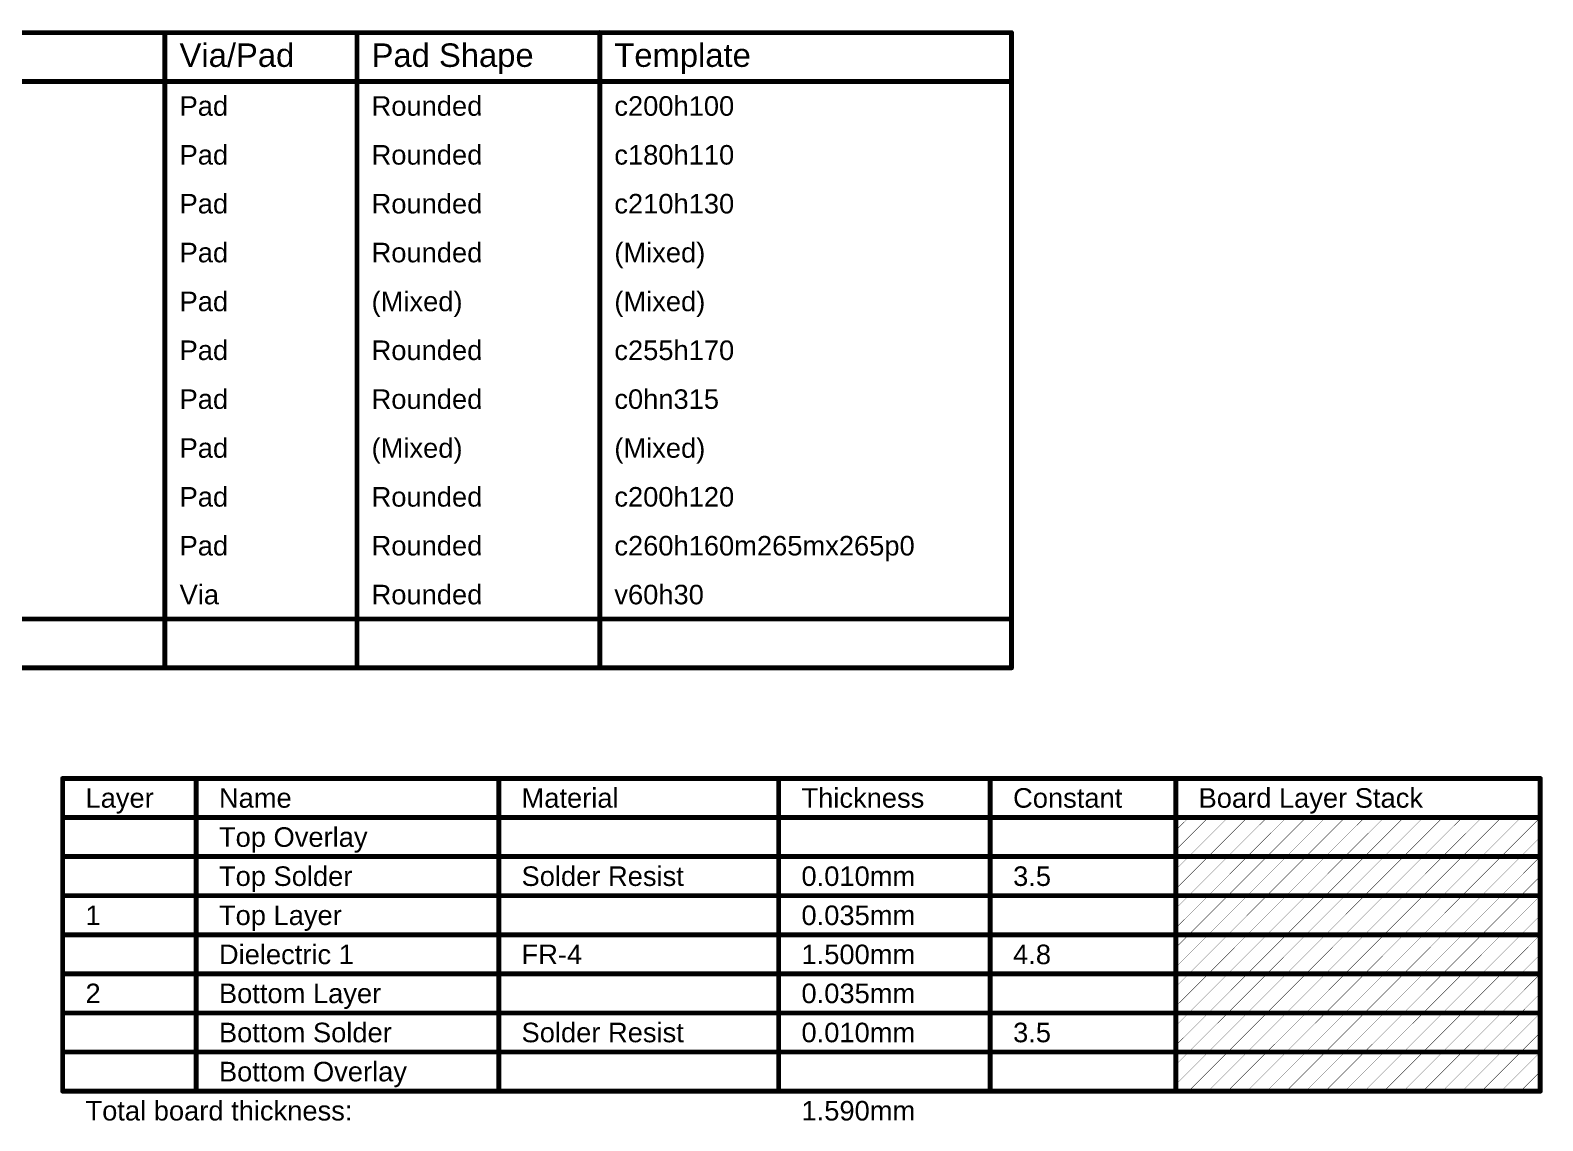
# Model space of a CAD drawing. Header units: inches. Extents: x 29 to 267, y 155 to 337.
# Drawn here: x 148.7 to 266.7, y 251.7 to 336.8 of the extents above; entities that cross this region are included whole.
import ezdxf

# ---------------------------------------------------------------- set-up
doc = ezdxf.new("R2010")
doc.units = ezdxf.units.IN
doc.layers.add('Drill Drawing', color=1, linetype='Continuous')
doc.layers.add('Fabrication', color=76, linetype='Continuous')
doc.styles.add('Arial', font='', dxfattribs={"height": 0.2})
doc.styles.get('Arial').set_extended_font_data('Arial')

msp = doc.modelspace()

# ---------------------------------------------------------------- linework, layer by layer
at = {"layer": 'Drill Drawing', "const_width": 0.381}
for points in [[(31.69, 336.58), (225.23, 336.58)], [(159.18, 287.05), (159.18, 336.58)], [(174.17, 287.05), (174.17, 336.58)], [(193.11, 287.05), (193.11, 336.58)], [(225.23, 287.05), (225.23, 336.58)], [(31.69, 332.77), (225.23, 332.77)], [(31.69, 290.86), (225.23, 290.86)], [(31.69, 287.05), (225.23, 287.05)]]:
    msp.add_lwpolyline(points, dxfattribs=at)
at = {"layer": 'Drill Drawing', "const_width": 0.191}
for points in [[(159.09, 336.58, 1), (159.28, 336.58, 1)], [(174.07, 336.58, 1), (174.26, 336.58, 1)], [(193.01, 336.58, 1), (193.21, 336.58, 1)], [(225.14, 336.58, 1), (225.33, 336.58, 1)], [(225.14, 336.58, 1), (225.33, 336.58, 1)], [(225.14, 332.77, 1), (225.33, 332.77, 1)], [(225.14, 290.86, 1), (225.33, 290.86, 1)], [(159.09, 287.05, 1), (159.28, 287.05, 1)], [(174.07, 287.05, 1), (174.26, 287.05, 1)], [(193.01, 287.05, 1), (193.21, 287.05, 1)], [(225.14, 287.05, 1), (225.33, 287.05, 1)], [(225.14, 287.05, 1), (225.33, 287.05, 1)]]:
    msp.add_lwpolyline(points, format="xyb", close=True, dxfattribs=at)
at = {"layer": 'Fabrication'}
for points, const_width in [([(151.21, 278.42), (266.49, 278.42)], 0.381), ([(151.21, 254.04), (151.21, 278.42)], 0.381), ([(161.62, 254.04), (161.62, 278.42)], 0.381), ([(185.24, 254.04), (185.24, 278.42)], 0.381), ([(207.07, 254.04), (207.07, 278.42)], 0.381), ([(223.58, 254.04), (223.58, 278.42)], 0.381), ([(238.05, 254.04), (238.05, 278.42)], 0.381), ([(266.49, 254.04), (266.49, 278.42)], 0.381), ([(151.21, 275.37), (266.49, 275.37)], 0.381), ([(238.05, 272.84), (240.59, 275.37)], 0.0254), ([(238.05, 274.37), (239.06, 275.37)], 0.0254), ([(239.06, 272.33), (242.11, 275.37)], 0.0254), ([(240.59, 272.33), (243.63, 275.37)], 0.0254), ([(242.11, 272.33), (245.16, 275.37)], 0.0254), ([(243.63, 272.33), (246.68, 275.37)], 0.0254), ([(245.16, 272.33), (248.21, 275.37)], 0.0254), ([(246.68, 272.33), (249.73, 275.37)], 0.0254), ([(248.21, 272.33), (251.25, 275.37)], 0.0254), ([(249.73, 272.33), (252.78, 275.37)], 0.0254), ([(251.25, 272.33), (254.3, 275.37)], 0.0254), ([(252.78, 272.33), (255.83, 275.37)], 0.0254), ([(254.3, 272.33), (257.35, 275.37)], 0.0254), ([(255.83, 272.33), (258.87, 275.37)], 0.0254), ([(257.35, 272.33), (260.4, 275.37)], 0.0254), ([(258.87, 272.33), (261.92, 275.37)], 0.0254), ([(260.4, 272.33), (263.45, 275.37)], 0.0254), ([(261.92, 272.33), (264.97, 275.37)], 0.0254), ([(263.45, 272.33), (266.49, 275.37)], 0.0254), ([(264.97, 272.33), (266.49, 273.85)], 0.0254), ([(151.21, 272.33), (161.62, 272.33)], 0.381), ([(161.62, 272.33), (185.24, 272.33)], 0.381), ([(185.24, 272.33), (207.07, 272.33)], 0.381), ([(207.07, 272.33), (223.58, 272.33)], 0.381), ([(223.58, 272.33), (238.05, 272.33)], 0.381), ([(238.05, 272.33), (266.49, 272.33)], 0.381), ([(238.05, 269.79), (240.59, 272.33)], 0.0254), ([(238.05, 271.32), (239.06, 272.33)], 0.0254), ([(239.06, 269.28), (242.11, 272.33)], 0.0254), ([(240.59, 269.28), (243.63, 272.33)], 0.0254), ([(242.11, 269.28), (245.16, 272.33)], 0.0254), ([(243.63, 269.28), (246.68, 272.33)], 0.0254), ([(245.16, 269.28), (248.21, 272.33)], 0.0254), ([(246.68, 269.28), (249.73, 272.33)], 0.0254), ([(248.21, 269.28), (251.25, 272.33)], 0.0254), ([(249.73, 269.28), (252.78, 272.33)], 0.0254), ([(251.25, 269.28), (254.3, 272.33)], 0.0254), ([(252.78, 269.28), (255.83, 272.33)], 0.0254), ([(254.3, 269.28), (257.35, 272.33)], 0.0254), ([(255.83, 269.28), (258.87, 272.33)], 0.0254), ([(257.35, 269.28), (260.4, 272.33)], 0.0254), ([(258.87, 269.28), (261.92, 272.33)], 0.0254), ([(260.4, 269.28), (263.45, 272.33)], 0.0254), ([(261.92, 269.28), (264.97, 272.33)], 0.0254), ([(263.45, 269.28), (266.49, 272.33)], 0.0254), ([(264.97, 269.28), (266.49, 270.8)], 0.0254), ([(151.21, 269.28), (161.62, 269.28)], 0.381), ([(161.62, 269.28), (185.24, 269.28)], 0.381), ([(185.24, 269.28), (207.07, 269.28)], 0.381), ([(207.07, 269.28), (223.58, 269.28)], 0.381), ([(223.58, 269.28), (238.05, 269.28)], 0.381), ([(238.05, 269.28), (266.49, 269.28)], 0.381), ([(238.05, 266.75), (240.59, 269.28)], 0.0254), ([(238.05, 268.27), (239.06, 269.28)], 0.0254), ([(239.06, 266.23), (242.11, 269.28)], 0.0254), ([(240.59, 266.23), (243.63, 269.28)], 0.0254), ([(242.11, 266.23), (245.16, 269.28)], 0.0254), ([(243.63, 266.23), (246.68, 269.28)], 0.0254), ([(245.16, 266.23), (248.21, 269.28)], 0.0254), ([(246.68, 266.23), (249.73, 269.28)], 0.0254), ([(248.21, 266.23), (251.25, 269.28)], 0.0254), ([(249.73, 266.23), (252.78, 269.28)], 0.0254), ([(251.25, 266.23), (254.3, 269.28)], 0.0254), ([(252.78, 266.23), (255.83, 269.28)], 0.0254), ([(254.3, 266.23), (257.35, 269.28)], 0.0254), ([(255.83, 266.23), (258.87, 269.28)], 0.0254), ([(257.35, 266.23), (260.4, 269.28)], 0.0254), ([(258.87, 266.23), (261.92, 269.28)], 0.0254), ([(260.4, 266.23), (263.45, 269.28)], 0.0254), ([(261.92, 266.23), (264.97, 269.28)], 0.0254), ([(263.45, 266.23), (266.49, 269.28)], 0.0254), ([(264.97, 266.23), (266.49, 267.75)], 0.0254), ([(151.21, 266.23), (161.62, 266.23)], 0.381), ([(161.62, 266.23), (185.24, 266.23)], 0.381), ([(185.24, 266.23), (207.07, 266.23)], 0.381), ([(207.07, 266.23), (223.58, 266.23)], 0.381), ([(223.58, 266.23), (238.05, 266.23)], 0.381), ([(238.05, 266.23), (266.49, 266.23)], 0.381), ([(238.05, 263.7), (240.59, 266.23)], 0.0254), ([(238.05, 265.22), (239.06, 266.23)], 0.0254), ([(239.06, 263.18), (242.11, 266.23)], 0.0254), ([(240.59, 263.18), (243.63, 266.23)], 0.0254), ([(242.11, 263.18), (245.16, 266.23)], 0.0254), ([(243.63, 263.18), (246.68, 266.23)], 0.0254), ([(245.16, 263.18), (248.21, 266.23)], 0.0254), ([(246.68, 263.18), (249.73, 266.23)], 0.0254), ([(248.21, 263.18), (251.25, 266.23)], 0.0254), ([(249.73, 263.18), (252.78, 266.23)], 0.0254), ([(251.25, 263.18), (254.3, 266.23)], 0.0254), ([(252.78, 263.18), (255.83, 266.23)], 0.0254), ([(254.3, 263.18), (257.35, 266.23)], 0.0254), ([(255.83, 263.18), (258.87, 266.23)], 0.0254), ([(257.35, 263.18), (260.4, 266.23)], 0.0254), ([(258.87, 263.18), (261.92, 266.23)], 0.0254), ([(260.4, 263.18), (263.45, 266.23)], 0.0254), ([(261.92, 263.18), (264.97, 266.23)], 0.0254), ([(263.45, 263.18), (266.49, 266.23)], 0.0254), ([(264.97, 263.18), (266.49, 264.71)], 0.0254), ([(151.21, 263.18), (161.62, 263.18)], 0.381), ([(161.62, 263.18), (185.24, 263.18)], 0.381), ([(185.24, 263.18), (207.07, 263.18)], 0.381), ([(207.07, 263.18), (223.58, 263.18)], 0.381), ([(223.58, 263.18), (238.05, 263.18)], 0.381), ([(238.05, 263.18), (266.49, 263.18)], 0.381), ([(238.05, 260.65), (240.59, 263.18)], 0.0254), ([(238.05, 262.17), (239.06, 263.18)], 0.0254), ([(239.06, 260.13), (242.11, 263.18)], 0.0254), ([(240.59, 260.13), (243.63, 263.18)], 0.0254), ([(242.11, 260.13), (245.16, 263.18)], 0.0254), ([(243.63, 260.13), (246.68, 263.18)], 0.0254), ([(245.16, 260.13), (248.21, 263.18)], 0.0254), ([(246.68, 260.13), (249.73, 263.18)], 0.0254), ([(248.21, 260.13), (251.25, 263.18)], 0.0254), ([(249.73, 260.13), (252.78, 263.18)], 0.0254), ([(251.25, 260.13), (254.3, 263.18)], 0.0254), ([(252.78, 260.13), (255.83, 263.18)], 0.0254), ([(254.3, 260.13), (257.35, 263.18)], 0.0254), ([(255.83, 260.13), (258.87, 263.18)], 0.0254), ([(257.35, 260.13), (260.4, 263.18)], 0.0254), ([(258.87, 260.13), (261.92, 263.18)], 0.0254), ([(260.4, 260.13), (263.45, 263.18)], 0.0254), ([(261.92, 260.13), (264.97, 263.18)], 0.0254), ([(263.45, 260.13), (266.49, 263.18)], 0.0254), ([(264.97, 260.13), (266.49, 261.66)], 0.0254), ([(151.21, 260.13), (161.62, 260.13)], 0.381), ([(161.62, 260.13), (185.24, 260.13)], 0.381), ([(185.24, 260.13), (207.07, 260.13)], 0.381), ([(207.07, 260.13), (223.58, 260.13)], 0.381), ([(223.58, 260.13), (238.05, 260.13)], 0.381), ([(238.05, 260.13), (266.49, 260.13)], 0.381), ([(238.05, 257.6), (240.59, 260.13)], 0.0254), ([(238.05, 259.13), (239.06, 260.13)], 0.0254), ([(239.06, 257.09), (242.11, 260.13)], 0.0254), ([(240.59, 257.09), (243.63, 260.13)], 0.0254), ([(242.11, 257.09), (245.16, 260.13)], 0.0254), ([(243.63, 257.09), (246.68, 260.13)], 0.0254), ([(245.16, 257.09), (248.21, 260.13)], 0.0254), ([(246.68, 257.09), (249.73, 260.13)], 0.0254), ([(248.21, 257.09), (251.25, 260.13)], 0.0254), ([(249.73, 257.09), (252.78, 260.13)], 0.0254), ([(251.25, 257.09), (254.3, 260.13)], 0.0254), ([(252.78, 257.09), (255.83, 260.13)], 0.0254), ([(254.3, 257.09), (257.35, 260.13)], 0.0254), ([(255.83, 257.09), (258.87, 260.13)], 0.0254), ([(257.35, 257.09), (260.4, 260.13)], 0.0254), ([(258.87, 257.09), (261.92, 260.13)], 0.0254), ([(260.4, 257.09), (263.45, 260.13)], 0.0254), ([(261.92, 257.09), (264.97, 260.13)], 0.0254), ([(263.45, 257.09), (266.49, 260.13)], 0.0254), ([(264.97, 257.09), (266.49, 258.61)], 0.0254), ([(151.21, 257.09), (161.62, 257.09)], 0.381), ([(161.62, 257.09), (185.24, 257.09)], 0.381), ([(185.24, 257.09), (207.07, 257.09)], 0.381), ([(207.07, 257.09), (223.58, 257.09)], 0.381), ([(223.58, 257.09), (238.05, 257.09)], 0.381), ([(238.05, 257.09), (266.49, 257.09)], 0.381), ([(238.05, 254.55), (240.59, 257.09)], 0.0254), ([(238.05, 256.08), (239.06, 257.09)], 0.0254), ([(239.06, 254.04), (242.11, 257.09)], 0.0254), ([(240.59, 254.04), (243.63, 257.09)], 0.0254), ([(242.11, 254.04), (245.16, 257.09)], 0.0254), ([(243.63, 254.04), (246.68, 257.09)], 0.0254), ([(245.16, 254.04), (248.21, 257.09)], 0.0254), ([(246.68, 254.04), (249.73, 257.09)], 0.0254), ([(248.21, 254.04), (251.25, 257.09)], 0.0254), ([(249.73, 254.04), (252.78, 257.09)], 0.0254), ([(251.25, 254.04), (254.3, 257.09)], 0.0254), ([(252.78, 254.04), (255.83, 257.09)], 0.0254), ([(254.3, 254.04), (257.35, 257.09)], 0.0254), ([(255.83, 254.04), (258.87, 257.09)], 0.0254), ([(257.35, 254.04), (260.4, 257.09)], 0.0254), ([(258.87, 254.04), (261.92, 257.09)], 0.0254), ([(260.4, 254.04), (263.45, 257.09)], 0.0254), ([(261.92, 254.04), (264.97, 257.09)], 0.0254), ([(263.45, 254.04), (266.49, 257.09)], 0.0254), ([(264.97, 254.04), (266.49, 255.56)], 0.0254), ([(151.21, 254.04), (161.62, 254.04)], 0.381), ([(161.62, 254.04), (185.24, 254.04)], 0.381), ([(185.24, 254.04), (207.07, 254.04)], 0.381), ([(207.07, 254.04), (223.58, 254.04)], 0.381), ([(223.58, 254.04), (238.05, 254.04)], 0.381), ([(238.05, 254.04), (266.49, 254.04)], 0.381)]:
    msp.add_lwpolyline(points, dxfattribs=dict(at, const_width=const_width))
for points, const_width in [([(151.11, 278.42, 1), (151.3, 278.42, 1)], 0.191), ([(151.11, 278.42, 1), (151.3, 278.42, 1)], 0.191), ([(161.52, 278.42, 1), (161.72, 278.42, 1)], 0.191), ([(185.14, 278.42, 1), (185.33, 278.42, 1)], 0.191), ([(206.98, 278.42, 1), (207.17, 278.42, 1)], 0.191), ([(223.48, 278.42, 1), (223.67, 278.42, 1)], 0.191), ([(237.96, 278.42, 1), (238.15, 278.42, 1)], 0.191), ([(266.4, 278.42, 1), (266.59, 278.42, 1)], 0.191), ([(266.4, 278.42, 1), (266.59, 278.42, 1)], 0.191), ([(151.11, 275.37, 1), (151.3, 275.37, 1)], 0.191), ([(239.06, 275.37, 1), (239.07, 275.37, 1)], 0.0127), ([(240.58, 275.37, 1), (240.59, 275.37, 1)], 0.0127), ([(242.1, 275.37, 1), (242.12, 275.37, 1)], 0.0127), ([(243.63, 275.37, 1), (243.64, 275.37, 1)], 0.0127), ([(245.15, 275.37, 1), (245.16, 275.37, 1)], 0.0127), ([(246.68, 275.37, 1), (246.69, 275.37, 1)], 0.0127), ([(248.2, 275.37, 1), (248.21, 275.37, 1)], 0.0127), ([(249.72, 275.37, 1), (249.74, 275.37, 1)], 0.0127), ([(251.25, 275.37, 1), (251.26, 275.37, 1)], 0.0127), ([(252.77, 275.37, 1), (252.78, 275.37, 1)], 0.0127), ([(254.3, 275.37, 1), (254.31, 275.37, 1)], 0.0127), ([(255.82, 275.37, 1), (255.83, 275.37, 1)], 0.0127), ([(257.34, 275.37, 1), (257.36, 275.37, 1)], 0.0127), ([(258.87, 275.37, 1), (258.88, 275.37, 1)], 0.0127), ([(260.39, 275.37, 1), (260.4, 275.37, 1)], 0.0127), ([(261.92, 275.37, 1), (261.93, 275.37, 1)], 0.0127), ([(263.44, 275.37, 1), (263.45, 275.37, 1)], 0.0127), ([(264.96, 275.37, 1), (264.98, 275.37, 1)], 0.0127), ([(266.4, 275.37, 1), (266.59, 275.37, 1)], 0.191), ([(266.49, 275.37, 1), (266.5, 275.37, 1)], 0.0127), ([(238.05, 274.37, 1), (238.06, 274.37, 1)], 0.0127), ([(266.49, 273.85, 1), (266.5, 273.85, 1)], 0.0127), ([(238.05, 272.84, 1), (238.06, 272.84, 1)], 0.0127), ([(151.11, 272.33, 1), (151.3, 272.33, 1)], 0.191), ([(161.52, 272.33, 1), (161.72, 272.33, 1)], 0.191), ([(161.52, 272.33, 1), (161.72, 272.33, 1)], 0.191), ([(185.14, 272.33, 1), (185.33, 272.33, 1)], 0.191), ([(185.14, 272.33, 1), (185.33, 272.33, 1)], 0.191), ([(206.98, 272.33, 1), (207.17, 272.33, 1)], 0.191), ([(206.98, 272.33, 1), (207.17, 272.33, 1)], 0.191), ([(223.48, 272.33, 1), (223.67, 272.33, 1)], 0.191), ([(223.48, 272.33, 1), (223.67, 272.33, 1)], 0.191), ([(237.96, 272.33, 1), (238.15, 272.33, 1)], 0.191), ([(237.96, 272.33, 1), (238.15, 272.33, 1)], 0.191), ([(239.06, 272.33, 1), (239.07, 272.33, 1)], 0.0127), ([(239.06, 272.33, 1), (239.07, 272.33, 1)], 0.0127), ([(240.58, 272.33, 1), (240.59, 272.33, 1)], 0.0127), ([(240.58, 272.33, 1), (240.59, 272.33, 1)], 0.0127), ([(242.1, 272.33, 1), (242.12, 272.33, 1)], 0.0127), ([(242.1, 272.33, 1), (242.12, 272.33, 1)], 0.0127), ([(243.63, 272.33, 1), (243.64, 272.33, 1)], 0.0127), ([(243.63, 272.33, 1), (243.64, 272.33, 1)], 0.0127), ([(245.15, 272.33, 1), (245.16, 272.33, 1)], 0.0127), ([(245.15, 272.33, 1), (245.16, 272.33, 1)], 0.0127), ([(246.68, 272.33, 1), (246.69, 272.33, 1)], 0.0127), ([(246.68, 272.33, 1), (246.69, 272.33, 1)], 0.0127), ([(248.2, 272.33, 1), (248.21, 272.33, 1)], 0.0127), ([(248.2, 272.33, 1), (248.21, 272.33, 1)], 0.0127), ([(249.72, 272.33, 1), (249.74, 272.33, 1)], 0.0127), ([(249.72, 272.33, 1), (249.74, 272.33, 1)], 0.0127), ([(251.25, 272.33, 1), (251.26, 272.33, 1)], 0.0127), ([(251.25, 272.33, 1), (251.26, 272.33, 1)], 0.0127), ([(252.77, 272.33, 1), (252.78, 272.33, 1)], 0.0127), ([(252.77, 272.33, 1), (252.78, 272.33, 1)], 0.0127), ([(254.3, 272.33, 1), (254.31, 272.33, 1)], 0.0127), ([(254.3, 272.33, 1), (254.31, 272.33, 1)], 0.0127), ([(255.82, 272.33, 1), (255.83, 272.33, 1)], 0.0127), ([(255.82, 272.33, 1), (255.83, 272.33, 1)], 0.0127), ([(257.34, 272.33, 1), (257.36, 272.33, 1)], 0.0127), ([(257.34, 272.33, 1), (257.36, 272.33, 1)], 0.0127), ([(258.87, 272.33, 1), (258.88, 272.33, 1)], 0.0127), ([(258.87, 272.33, 1), (258.88, 272.33, 1)], 0.0127), ([(260.39, 272.33, 1), (260.4, 272.33, 1)], 0.0127), ([(260.39, 272.33, 1), (260.4, 272.33, 1)], 0.0127), ([(261.92, 272.33, 1), (261.93, 272.33, 1)], 0.0127), ([(261.92, 272.33, 1), (261.93, 272.33, 1)], 0.0127), ([(263.44, 272.33, 1), (263.45, 272.33, 1)], 0.0127), ([(263.44, 272.33, 1), (263.45, 272.33, 1)], 0.0127), ([(264.96, 272.33, 1), (264.98, 272.33, 1)], 0.0127), ([(264.96, 272.33, 1), (264.98, 272.33, 1)], 0.0127), ([(266.4, 272.33, 1), (266.59, 272.33, 1)], 0.191), ([(266.49, 272.33, 1), (266.5, 272.33, 1)], 0.0127), ([(238.05, 271.32, 1), (238.06, 271.32, 1)], 0.0127), ([(266.49, 270.8, 1), (266.5, 270.8, 1)], 0.0127), ([(151.11, 269.28, 1), (151.3, 269.28, 1)], 0.191), ([(161.52, 269.28, 1), (161.72, 269.28, 1)], 0.191), ([(161.52, 269.28, 1), (161.72, 269.28, 1)], 0.191), ([(185.14, 269.28, 1), (185.33, 269.28, 1)], 0.191), ([(185.14, 269.28, 1), (185.33, 269.28, 1)], 0.191), ([(206.98, 269.28, 1), (207.17, 269.28, 1)], 0.191), ([(206.98, 269.28, 1), (207.17, 269.28, 1)], 0.191), ([(223.48, 269.28, 1), (223.67, 269.28, 1)], 0.191), ([(223.48, 269.28, 1), (223.67, 269.28, 1)], 0.191), ([(237.96, 269.28, 1), (238.15, 269.28, 1)], 0.191), ([(237.96, 269.28, 1), (238.15, 269.28, 1)], 0.191), ([(238.05, 269.79, 1), (238.06, 269.79, 1)], 0.0127), ([(239.06, 269.28, 1), (239.07, 269.28, 1)], 0.0127), ([(239.06, 269.28, 1), (239.07, 269.28, 1)], 0.0127), ([(240.58, 269.28, 1), (240.59, 269.28, 1)], 0.0127), ([(240.58, 269.28, 1), (240.59, 269.28, 1)], 0.0127), ([(242.1, 269.28, 1), (242.12, 269.28, 1)], 0.0127), ([(242.1, 269.28, 1), (242.12, 269.28, 1)], 0.0127), ([(243.63, 269.28, 1), (243.64, 269.28, 1)], 0.0127), ([(243.63, 269.28, 1), (243.64, 269.28, 1)], 0.0127), ([(245.15, 269.28, 1), (245.16, 269.28, 1)], 0.0127), ([(245.15, 269.28, 1), (245.16, 269.28, 1)], 0.0127), ([(246.68, 269.28, 1), (246.69, 269.28, 1)], 0.0127), ([(246.68, 269.28, 1), (246.69, 269.28, 1)], 0.0127), ([(248.2, 269.28, 1), (248.21, 269.28, 1)], 0.0127), ([(248.2, 269.28, 1), (248.21, 269.28, 1)], 0.0127), ([(249.72, 269.28, 1), (249.74, 269.28, 1)], 0.0127), ([(249.72, 269.28, 1), (249.74, 269.28, 1)], 0.0127), ([(251.25, 269.28, 1), (251.26, 269.28, 1)], 0.0127), ([(251.25, 269.28, 1), (251.26, 269.28, 1)], 0.0127), ([(252.77, 269.28, 1), (252.78, 269.28, 1)], 0.0127), ([(252.77, 269.28, 1), (252.78, 269.28, 1)], 0.0127), ([(254.3, 269.28, 1), (254.31, 269.28, 1)], 0.0127), ([(254.3, 269.28, 1), (254.31, 269.28, 1)], 0.0127), ([(255.82, 269.28, 1), (255.83, 269.28, 1)], 0.0127), ([(255.82, 269.28, 1), (255.83, 269.28, 1)], 0.0127), ([(257.34, 269.28, 1), (257.36, 269.28, 1)], 0.0127), ([(257.34, 269.28, 1), (257.36, 269.28, 1)], 0.0127), ([(258.87, 269.28, 1), (258.88, 269.28, 1)], 0.0127), ([(258.87, 269.28, 1), (258.88, 269.28, 1)], 0.0127), ([(260.39, 269.28, 1), (260.4, 269.28, 1)], 0.0127), ([(260.39, 269.28, 1), (260.4, 269.28, 1)], 0.0127), ([(261.92, 269.28, 1), (261.93, 269.28, 1)], 0.0127), ([(261.92, 269.28, 1), (261.93, 269.28, 1)], 0.0127), ([(263.44, 269.28, 1), (263.45, 269.28, 1)], 0.0127), ([(263.44, 269.28, 1), (263.45, 269.28, 1)], 0.0127), ([(264.96, 269.28, 1), (264.98, 269.28, 1)], 0.0127), ([(264.96, 269.28, 1), (264.98, 269.28, 1)], 0.0127), ([(266.4, 269.28, 1), (266.59, 269.28, 1)], 0.191), ([(266.49, 269.28, 1), (266.5, 269.28, 1)], 0.0127), ([(238.05, 268.27, 1), (238.06, 268.27, 1)], 0.0127), ([(238.05, 266.75, 1), (238.06, 266.75, 1)], 0.0127), ([(266.49, 267.75, 1), (266.5, 267.75, 1)], 0.0127), ([(151.11, 266.23, 1), (151.3, 266.23, 1)], 0.191), ([(161.52, 266.23, 1), (161.72, 266.23, 1)], 0.191), ([(161.52, 266.23, 1), (161.72, 266.23, 1)], 0.191), ([(185.14, 266.23, 1), (185.33, 266.23, 1)], 0.191), ([(185.14, 266.23, 1), (185.33, 266.23, 1)], 0.191), ([(206.98, 266.23, 1), (207.17, 266.23, 1)], 0.191), ([(206.98, 266.23, 1), (207.17, 266.23, 1)], 0.191), ([(223.48, 266.23, 1), (223.67, 266.23, 1)], 0.191), ([(223.48, 266.23, 1), (223.67, 266.23, 1)], 0.191), ([(237.96, 266.23, 1), (238.15, 266.23, 1)], 0.191), ([(237.96, 266.23, 1), (238.15, 266.23, 1)], 0.191), ([(239.06, 266.23, 1), (239.07, 266.23, 1)], 0.0127), ([(239.06, 266.23, 1), (239.07, 266.23, 1)], 0.0127), ([(240.58, 266.23, 1), (240.59, 266.23, 1)], 0.0127), ([(240.58, 266.23, 1), (240.59, 266.23, 1)], 0.0127), ([(242.1, 266.23, 1), (242.12, 266.23, 1)], 0.0127), ([(242.1, 266.23, 1), (242.12, 266.23, 1)], 0.0127), ([(243.63, 266.23, 1), (243.64, 266.23, 1)], 0.0127), ([(243.63, 266.23, 1), (243.64, 266.23, 1)], 0.0127), ([(245.15, 266.23, 1), (245.16, 266.23, 1)], 0.0127), ([(245.15, 266.23, 1), (245.16, 266.23, 1)], 0.0127), ([(246.68, 266.23, 1), (246.69, 266.23, 1)], 0.0127), ([(246.68, 266.23, 1), (246.69, 266.23, 1)], 0.0127), ([(248.2, 266.23, 1), (248.21, 266.23, 1)], 0.0127), ([(248.2, 266.23, 1), (248.21, 266.23, 1)], 0.0127), ([(249.72, 266.23, 1), (249.74, 266.23, 1)], 0.0127), ([(249.72, 266.23, 1), (249.74, 266.23, 1)], 0.0127), ([(251.25, 266.23, 1), (251.26, 266.23, 1)], 0.0127), ([(251.25, 266.23, 1), (251.26, 266.23, 1)], 0.0127), ([(252.77, 266.23, 1), (252.78, 266.23, 1)], 0.0127), ([(252.77, 266.23, 1), (252.78, 266.23, 1)], 0.0127), ([(254.3, 266.23, 1), (254.31, 266.23, 1)], 0.0127), ([(254.3, 266.23, 1), (254.31, 266.23, 1)], 0.0127), ([(255.82, 266.23, 1), (255.83, 266.23, 1)], 0.0127), ([(255.82, 266.23, 1), (255.83, 266.23, 1)], 0.0127), ([(257.34, 266.23, 1), (257.36, 266.23, 1)], 0.0127), ([(257.34, 266.23, 1), (257.36, 266.23, 1)], 0.0127), ([(258.87, 266.23, 1), (258.88, 266.23, 1)], 0.0127), ([(258.87, 266.23, 1), (258.88, 266.23, 1)], 0.0127), ([(260.39, 266.23, 1), (260.4, 266.23, 1)], 0.0127), ([(260.39, 266.23, 1), (260.4, 266.23, 1)], 0.0127), ([(261.92, 266.23, 1), (261.93, 266.23, 1)], 0.0127), ([(261.92, 266.23, 1), (261.93, 266.23, 1)], 0.0127), ([(263.44, 266.23, 1), (263.45, 266.23, 1)], 0.0127), ([(263.44, 266.23, 1), (263.45, 266.23, 1)], 0.0127), ([(264.96, 266.23, 1), (264.98, 266.23, 1)], 0.0127), ([(264.96, 266.23, 1), (264.98, 266.23, 1)], 0.0127), ([(266.4, 266.23, 1), (266.59, 266.23, 1)], 0.191), ([(266.49, 266.23, 1), (266.5, 266.23, 1)], 0.0127), ([(238.05, 265.22, 1), (238.06, 265.22, 1)], 0.0127), ([(266.49, 264.71, 1), (266.5, 264.71, 1)], 0.0127), ([(151.11, 263.18, 1), (151.3, 263.18, 1)], 0.191), ([(161.52, 263.18, 1), (161.72, 263.18, 1)], 0.191), ([(161.52, 263.18, 1), (161.72, 263.18, 1)], 0.191), ([(185.14, 263.18, 1), (185.33, 263.18, 1)], 0.191), ([(185.14, 263.18, 1), (185.33, 263.18, 1)], 0.191), ([(206.98, 263.18, 1), (207.17, 263.18, 1)], 0.191), ([(206.98, 263.18, 1), (207.17, 263.18, 1)], 0.191), ([(223.48, 263.18, 1), (223.67, 263.18, 1)], 0.191), ([(223.48, 263.18, 1), (223.67, 263.18, 1)], 0.191), ([(237.96, 263.18, 1), (238.15, 263.18, 1)], 0.191), ([(237.96, 263.18, 1), (238.15, 263.18, 1)], 0.191), ([(238.05, 263.7, 1), (238.06, 263.7, 1)], 0.0127), ([(239.06, 263.18, 1), (239.07, 263.18, 1)], 0.0127), ([(239.06, 263.18, 1), (239.07, 263.18, 1)], 0.0127), ([(240.58, 263.18, 1), (240.59, 263.18, 1)], 0.0127), ([(240.58, 263.18, 1), (240.59, 263.18, 1)], 0.0127), ([(242.1, 263.18, 1), (242.12, 263.18, 1)], 0.0127), ([(242.1, 263.18, 1), (242.12, 263.18, 1)], 0.0127), ([(243.63, 263.18, 1), (243.64, 263.18, 1)], 0.0127), ([(243.63, 263.18, 1), (243.64, 263.18, 1)], 0.0127), ([(245.15, 263.18, 1), (245.16, 263.18, 1)], 0.0127), ([(245.15, 263.18, 1), (245.16, 263.18, 1)], 0.0127), ([(246.68, 263.18, 1), (246.69, 263.18, 1)], 0.0127), ([(246.68, 263.18, 1), (246.69, 263.18, 1)], 0.0127), ([(248.2, 263.18, 1), (248.21, 263.18, 1)], 0.0127), ([(248.2, 263.18, 1), (248.21, 263.18, 1)], 0.0127), ([(249.72, 263.18, 1), (249.74, 263.18, 1)], 0.0127), ([(249.72, 263.18, 1), (249.74, 263.18, 1)], 0.0127), ([(251.25, 263.18, 1), (251.26, 263.18, 1)], 0.0127), ([(251.25, 263.18, 1), (251.26, 263.18, 1)], 0.0127), ([(252.77, 263.18, 1), (252.78, 263.18, 1)], 0.0127), ([(252.77, 263.18, 1), (252.78, 263.18, 1)], 0.0127), ([(254.3, 263.18, 1), (254.31, 263.18, 1)], 0.0127), ([(254.3, 263.18, 1), (254.31, 263.18, 1)], 0.0127), ([(255.82, 263.18, 1), (255.83, 263.18, 1)], 0.0127), ([(255.82, 263.18, 1), (255.83, 263.18, 1)], 0.0127), ([(257.34, 263.18, 1), (257.36, 263.18, 1)], 0.0127), ([(257.34, 263.18, 1), (257.36, 263.18, 1)], 0.0127), ([(258.87, 263.18, 1), (258.88, 263.18, 1)], 0.0127), ([(258.87, 263.18, 1), (258.88, 263.18, 1)], 0.0127), ([(260.39, 263.18, 1), (260.4, 263.18, 1)], 0.0127), ([(260.39, 263.18, 1), (260.4, 263.18, 1)], 0.0127), ([(261.92, 263.18, 1), (261.93, 263.18, 1)], 0.0127), ([(261.92, 263.18, 1), (261.93, 263.18, 1)], 0.0127), ([(263.44, 263.18, 1), (263.45, 263.18, 1)], 0.0127), ([(263.44, 263.18, 1), (263.45, 263.18, 1)], 0.0127), ([(264.96, 263.18, 1), (264.98, 263.18, 1)], 0.0127), ([(264.96, 263.18, 1), (264.98, 263.18, 1)], 0.0127), ([(266.4, 263.18, 1), (266.59, 263.18, 1)], 0.191), ([(266.49, 263.18, 1), (266.5, 263.18, 1)], 0.0127), ([(238.05, 262.17, 1), (238.06, 262.17, 1)], 0.0127), ([(266.49, 261.66, 1), (266.5, 261.66, 1)], 0.0127), ([(151.11, 260.13, 1), (151.3, 260.13, 1)], 0.191), ([(161.52, 260.13, 1), (161.72, 260.13, 1)], 0.191), ([(161.52, 260.13, 1), (161.72, 260.13, 1)], 0.191), ([(185.14, 260.13, 1), (185.33, 260.13, 1)], 0.191), ([(185.14, 260.13, 1), (185.33, 260.13, 1)], 0.191), ([(206.98, 260.13, 1), (207.17, 260.13, 1)], 0.191), ([(206.98, 260.13, 1), (207.17, 260.13, 1)], 0.191), ([(223.48, 260.13, 1), (223.67, 260.13, 1)], 0.191), ([(223.48, 260.13, 1), (223.67, 260.13, 1)], 0.191), ([(237.96, 260.13, 1), (238.15, 260.13, 1)], 0.191), ([(237.96, 260.13, 1), (238.15, 260.13, 1)], 0.191), ([(238.05, 260.65, 1), (238.06, 260.65, 1)], 0.0127), ([(239.06, 260.13, 1), (239.07, 260.13, 1)], 0.0127), ([(239.06, 260.13, 1), (239.07, 260.13, 1)], 0.0127), ([(240.58, 260.13, 1), (240.59, 260.13, 1)], 0.0127), ([(240.58, 260.13, 1), (240.59, 260.13, 1)], 0.0127), ([(242.1, 260.13, 1), (242.12, 260.13, 1)], 0.0127), ([(242.1, 260.13, 1), (242.12, 260.13, 1)], 0.0127), ([(243.63, 260.13, 1), (243.64, 260.13, 1)], 0.0127), ([(243.63, 260.13, 1), (243.64, 260.13, 1)], 0.0127), ([(245.15, 260.13, 1), (245.16, 260.13, 1)], 0.0127), ([(245.15, 260.13, 1), (245.16, 260.13, 1)], 0.0127), ([(246.68, 260.13, 1), (246.69, 260.13, 1)], 0.0127), ([(246.68, 260.13, 1), (246.69, 260.13, 1)], 0.0127), ([(248.2, 260.13, 1), (248.21, 260.13, 1)], 0.0127), ([(248.2, 260.13, 1), (248.21, 260.13, 1)], 0.0127), ([(249.72, 260.13, 1), (249.74, 260.13, 1)], 0.0127), ([(249.72, 260.13, 1), (249.74, 260.13, 1)], 0.0127), ([(251.25, 260.13, 1), (251.26, 260.13, 1)], 0.0127), ([(251.25, 260.13, 1), (251.26, 260.13, 1)], 0.0127), ([(252.77, 260.13, 1), (252.78, 260.13, 1)], 0.0127), ([(252.77, 260.13, 1), (252.78, 260.13, 1)], 0.0127), ([(254.3, 260.13, 1), (254.31, 260.13, 1)], 0.0127), ([(254.3, 260.13, 1), (254.31, 260.13, 1)], 0.0127), ([(255.82, 260.13, 1), (255.83, 260.13, 1)], 0.0127), ([(255.82, 260.13, 1), (255.83, 260.13, 1)], 0.0127), ([(257.34, 260.13, 1), (257.36, 260.13, 1)], 0.0127), ([(257.34, 260.13, 1), (257.36, 260.13, 1)], 0.0127), ([(258.87, 260.13, 1), (258.88, 260.13, 1)], 0.0127), ([(258.87, 260.13, 1), (258.88, 260.13, 1)], 0.0127), ([(260.39, 260.13, 1), (260.4, 260.13, 1)], 0.0127), ([(260.39, 260.13, 1), (260.4, 260.13, 1)], 0.0127), ([(261.92, 260.13, 1), (261.93, 260.13, 1)], 0.0127), ([(261.92, 260.13, 1), (261.93, 260.13, 1)], 0.0127), ([(263.44, 260.13, 1), (263.45, 260.13, 1)], 0.0127), ([(263.44, 260.13, 1), (263.45, 260.13, 1)], 0.0127), ([(264.96, 260.13, 1), (264.98, 260.13, 1)], 0.0127), ([(264.96, 260.13, 1), (264.98, 260.13, 1)], 0.0127), ([(266.4, 260.13, 1), (266.59, 260.13, 1)], 0.191), ([(266.49, 260.13, 1), (266.5, 260.13, 1)], 0.0127), ([(238.05, 259.13, 1), (238.06, 259.13, 1)], 0.0127), ([(266.49, 258.61, 1), (266.5, 258.61, 1)], 0.0127), ([(151.11, 257.09, 1), (151.3, 257.09, 1)], 0.191), ([(161.52, 257.09, 1), (161.72, 257.09, 1)], 0.191), ([(161.52, 257.09, 1), (161.72, 257.09, 1)], 0.191), ([(185.14, 257.09, 1), (185.33, 257.09, 1)], 0.191), ([(185.14, 257.09, 1), (185.33, 257.09, 1)], 0.191), ([(206.98, 257.09, 1), (207.17, 257.09, 1)], 0.191), ([(206.98, 257.09, 1), (207.17, 257.09, 1)], 0.191), ([(223.48, 257.09, 1), (223.67, 257.09, 1)], 0.191), ([(223.48, 257.09, 1), (223.67, 257.09, 1)], 0.191), ([(237.96, 257.09, 1), (238.15, 257.09, 1)], 0.191), ([(237.96, 257.09, 1), (238.15, 257.09, 1)], 0.191), ([(238.05, 257.6, 1), (238.06, 257.6, 1)], 0.0127), ([(266.4, 257.09, 1), (266.59, 257.09, 1)], 0.191), ([(238.05, 256.08, 1), (238.06, 256.08, 1)], 0.0127), ([(239.06, 257.09, 1), (239.07, 257.09, 1)], 0.0127), ([(239.06, 257.09, 1), (239.07, 257.09, 1)], 0.0127), ([(240.58, 257.09, 1), (240.59, 257.09, 1)], 0.0127), ([(240.58, 257.09, 1), (240.59, 257.09, 1)], 0.0127), ([(242.1, 257.09, 1), (242.12, 257.09, 1)], 0.0127), ([(242.1, 257.09, 1), (242.12, 257.09, 1)], 0.0127), ([(243.63, 257.09, 1), (243.64, 257.09, 1)], 0.0127), ([(243.63, 257.09, 1), (243.64, 257.09, 1)], 0.0127), ([(245.15, 257.09, 1), (245.16, 257.09, 1)], 0.0127), ([(245.15, 257.09, 1), (245.16, 257.09, 1)], 0.0127), ([(246.68, 257.09, 1), (246.69, 257.09, 1)], 0.0127), ([(246.68, 257.09, 1), (246.69, 257.09, 1)], 0.0127), ([(248.2, 257.09, 1), (248.21, 257.09, 1)], 0.0127), ([(248.2, 257.09, 1), (248.21, 257.09, 1)], 0.0127), ([(249.72, 257.09, 1), (249.74, 257.09, 1)], 0.0127), ([(249.72, 257.09, 1), (249.74, 257.09, 1)], 0.0127), ([(251.25, 257.09, 1), (251.26, 257.09, 1)], 0.0127), ([(251.25, 257.09, 1), (251.26, 257.09, 1)], 0.0127), ([(252.77, 257.09, 1), (252.78, 257.09, 1)], 0.0127), ([(252.77, 257.09, 1), (252.78, 257.09, 1)], 0.0127), ([(254.3, 257.09, 1), (254.31, 257.09, 1)], 0.0127), ([(254.3, 257.09, 1), (254.31, 257.09, 1)], 0.0127), ([(255.82, 257.09, 1), (255.83, 257.09, 1)], 0.0127), ([(255.82, 257.09, 1), (255.83, 257.09, 1)], 0.0127), ([(257.34, 257.09, 1), (257.36, 257.09, 1)], 0.0127), ([(257.34, 257.09, 1), (257.36, 257.09, 1)], 0.0127), ([(258.87, 257.09, 1), (258.88, 257.09, 1)], 0.0127), ([(258.87, 257.09, 1), (258.88, 257.09, 1)], 0.0127), ([(260.39, 257.09, 1), (260.4, 257.09, 1)], 0.0127), ([(260.39, 257.09, 1), (260.4, 257.09, 1)], 0.0127), ([(261.92, 257.09, 1), (261.93, 257.09, 1)], 0.0127), ([(261.92, 257.09, 1), (261.93, 257.09, 1)], 0.0127), ([(263.44, 257.09, 1), (263.45, 257.09, 1)], 0.0127), ([(263.44, 257.09, 1), (263.45, 257.09, 1)], 0.0127), ([(264.96, 257.09, 1), (264.98, 257.09, 1)], 0.0127), ([(264.96, 257.09, 1), (264.98, 257.09, 1)], 0.0127), ([(266.49, 257.09, 1), (266.5, 257.09, 1)], 0.0127), ([(266.49, 255.56, 1), (266.5, 255.56, 1)], 0.0127), ([(151.11, 254.04, 1), (151.3, 254.04, 1)], 0.191), ([(151.11, 254.04, 1), (151.3, 254.04, 1)], 0.191), ([(161.52, 254.04, 1), (161.72, 254.04, 1)], 0.191), ([(161.52, 254.04, 1), (161.72, 254.04, 1)], 0.191), ([(161.52, 254.04, 1), (161.72, 254.04, 1)], 0.191), ([(185.14, 254.04, 1), (185.33, 254.04, 1)], 0.191), ([(185.14, 254.04, 1), (185.33, 254.04, 1)], 0.191), ([(185.14, 254.04, 1), (185.33, 254.04, 1)], 0.191), ([(206.98, 254.04, 1), (207.17, 254.04, 1)], 0.191), ([(206.98, 254.04, 1), (207.17, 254.04, 1)], 0.191), ([(206.98, 254.04, 1), (207.17, 254.04, 1)], 0.191), ([(223.48, 254.04, 1), (223.67, 254.04, 1)], 0.191), ([(223.48, 254.04, 1), (223.67, 254.04, 1)], 0.191), ([(223.48, 254.04, 1), (223.67, 254.04, 1)], 0.191), ([(237.96, 254.04, 1), (238.15, 254.04, 1)], 0.191), ([(237.96, 254.04, 1), (238.15, 254.04, 1)], 0.191), ([(237.96, 254.04, 1), (238.15, 254.04, 1)], 0.191), ([(238.05, 254.55, 1), (238.06, 254.55, 1)], 0.0127), ([(239.06, 254.04, 1), (239.07, 254.04, 1)], 0.0127), ([(240.58, 254.04, 1), (240.59, 254.04, 1)], 0.0127), ([(242.1, 254.04, 1), (242.12, 254.04, 1)], 0.0127), ([(243.63, 254.04, 1), (243.64, 254.04, 1)], 0.0127), ([(245.15, 254.04, 1), (245.16, 254.04, 1)], 0.0127), ([(246.68, 254.04, 1), (246.69, 254.04, 1)], 0.0127), ([(248.2, 254.04, 1), (248.21, 254.04, 1)], 0.0127), ([(249.72, 254.04, 1), (249.74, 254.04, 1)], 0.0127), ([(251.25, 254.04, 1), (251.26, 254.04, 1)], 0.0127), ([(252.77, 254.04, 1), (252.78, 254.04, 1)], 0.0127), ([(254.3, 254.04, 1), (254.31, 254.04, 1)], 0.0127), ([(255.82, 254.04, 1), (255.83, 254.04, 1)], 0.0127), ([(257.34, 254.04, 1), (257.36, 254.04, 1)], 0.0127), ([(258.87, 254.04, 1), (258.88, 254.04, 1)], 0.0127), ([(260.39, 254.04, 1), (260.4, 254.04, 1)], 0.0127), ([(261.92, 254.04, 1), (261.93, 254.04, 1)], 0.0127), ([(263.44, 254.04, 1), (263.45, 254.04, 1)], 0.0127), ([(264.96, 254.04, 1), (264.98, 254.04, 1)], 0.0127), ([(266.4, 254.04, 1), (266.59, 254.04, 1)], 0.191), ([(266.4, 254.04, 1), (266.59, 254.04, 1)], 0.191)]:
    msp.add_lwpolyline(points, format="xyb", close=True, dxfattribs=dict(at, const_width=const_width))

# ---------------------------------------------------------------- texts
at = {"layer": 'Drill Drawing', "style": 'Arial'}
for s, height, p in [('Via/Pad', 1.829, (160.33, 333.91)), ('Pad Shape', 1.829, (175.31, 333.91)), ('Template', 1.829, (194.25, 333.91)), ('Pad', 1.524, (160.33, 330.1)), ('Rounded', 1.524, (175.31, 330.1)), ('c200h100', 1.524, (194.25, 330.1)), ('Pad', 1.524, (160.33, 326.29)), ('Rounded', 1.524, (175.31, 326.29)), ('c180h110', 1.524, (194.25, 326.29)), ('Pad', 1.524, (160.33, 322.48)), ('Rounded', 1.524, (175.31, 322.48)), ('c210h130', 1.524, (194.25, 322.48)), ('Pad', 1.524, (160.33, 318.67)), ('Rounded', 1.524, (175.31, 318.67)), ('(Mixed)', 1.524, (194.25, 318.67)), ('Pad', 1.524, (160.33, 314.86)), ('(Mixed)', 1.524, (175.31, 314.86)), ('(Mixed)', 1.524, (194.25, 314.86)), ('Pad', 1.524, (160.33, 311.05)), ('Rounded', 1.524, (175.31, 311.05)), ('c255h170', 1.524, (194.25, 311.05)), ('Pad', 1.524, (160.33, 307.24)), ('Rounded', 1.524, (175.31, 307.24)), ('c0hn315', 1.524, (194.25, 307.24)), ('Pad', 1.524, (160.33, 303.43)), ('(Mixed)', 1.524, (175.31, 303.43)), ('(Mixed)', 1.524, (194.25, 303.43)), ('Pad', 1.524, (160.33, 299.62)), ('Rounded', 1.524, (175.31, 299.62)), ('c200h120', 1.524, (194.25, 299.62)), ('Pad', 1.524, (160.33, 295.81)), ('Rounded', 1.524, (175.31, 295.81)), ('c260h160m265mx265p0', 1.524, (194.25, 295.81)), ('Via', 1.524, (160.33, 292)), ('Rounded', 1.524, (175.31, 292)), ('v60h30', 1.524, (194.25, 292))]:
    msp.add_text(s, height=height, dxfattribs=at).set_placement(p)
at = {"layer": 'Fabrication', "style": 'Arial'}
for s, height, p in [('Layer', 1.524, (152.99, 276.14)), ('Name', 1.524, (163.4, 276.14)), ('Material', 1.524, (187.01, 276.14)), ('Thickness', 1.524, (208.85, 276.14)), ('Constant', 1.524, (225.36, 276.14)), ('Board Layer Stack', 1.524, (239.83, 276.14)), ('Top Overlay', 1.524, (163.4, 273.09)), ('Top Solder', 1.524, (163.4, 270.04)), ('Solder Resist', 1.524, (187.01, 270.04)), ('0.010mm', 1.524, (208.85, 270.04)), ('3.5', 1.524, (225.36, 270.04)), ('1', 1.52, (152.99, 266.99)), ('Top Layer', 1.524, (163.4, 266.99)), ('0.035mm', 1.524, (208.85, 266.99)), ('Dielectric 1', 1.524, (163.4, 263.94)), ('FR-4', 1.524, (187.01, 263.94)), ('1.500mm', 1.524, (208.85, 263.94)), ('4.8', 1.524, (225.36, 263.94)), ('2', 1.52, (152.99, 260.9)), ('Bottom Layer', 1.524, (163.4, 260.9)), ('0.035mm', 1.524, (208.85, 260.9)), ('Bottom Solder', 1.524, (163.4, 257.85)), ('Solder Resist', 1.524, (187.01, 257.85)), ('0.010mm', 1.524, (208.85, 257.85)), ('3.5', 1.524, (225.36, 257.85)), ('Bottom Overlay', 1.524, (163.4, 254.8)), ('Total board thickness:', 1.524, (152.99, 251.75)), ('1.590mm', 1.524, (208.85, 251.75))]:
    msp.add_text(s, height=height, dxfattribs=at).set_placement(p)

doc.saveas('drawing.dxf')
